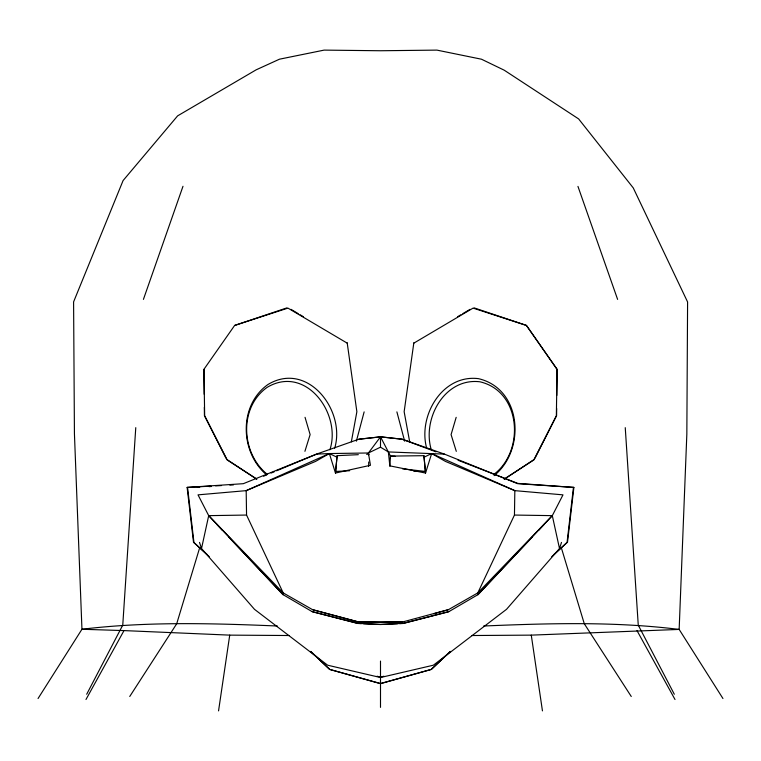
<?xml version="1.0" encoding="UTF-8"?>
<svg xmlns="http://www.w3.org/2000/svg" width="761" height="761" viewBox="0 0 761 761"><rect width="100%" height="100%" fill="white"/><g stroke="black" fill="none" stroke-linecap="round" stroke-linejoin="round"><path stroke-width="1.14" d="M380.5 707.378L380.5 661.081M444.405 454.108L388.367 451.939L380.5 447.183L380.51 436.843L402.179 439.211L444.405 454.108L517.689 483.682L573.889 487.411L567.506 542.193L551.773 556.672M388.367 451.939L389.841 465.856L425.542 473.047L423.915 455.677L390.488 456.105L380.51 436.843L358.85 439.211L316.605 454.089L243.32 483.682L187.12 487.411L193.503 542.193L209.237 556.672M556.672 408.505L556.595 415.63L534.983 458.265M556.814 395.444L557.1 369.323L526.441 325.404L474.208 307.91M433.618 613.756L448.277 609.761L477.813 592.886L514.455 515.054L514.836 490.645L431.658 453.556L423.906 457.266M368.59 466.426L368.714 461.975M436.024 451.844L409.713 442.027L404.148 411.711L413.851 342.735M390.364 458.426L390.488 456.105L395.102 456.267M389.87 466.227L390.488 456.105M135.772 427.653L122.759 625.114L86.687 694.251M409.713 442.027L402.179 439.211L380.51 436.843L368.41 452.985L370.445 465.285L335.477 473.047L337.113 455.677L358.326 454.678M337.113 455.677L335.477 473.047L329.361 453.556L316.614 454.108L276.557 470.793M554.046 554.36L567.078 542.336L573.442 487.44M218.55 710.888L229.727 635.131L289.085 635.521M329.903 449.789C341.784 413.86 305.827 364.31 267.178 387.33C238.64 407.563 241.009 453.033 267.14 474.236M334.678 448.219C346.027 410.655 307.644 360.552 267.967 384.495C238.545 405.318 239.934 452.177 266.474 474.74M351.335 441.856L356.871 411.711L347.178 342.735M561.504 542.403L559.497 548.529L506.522 609.323L433.351 665.209L380.5 677.528L327.658 665.209L254.488 609.323L201.513 548.529L208.704 515.644L198.022 494.859L246.184 490.645L315.606 461.385L329.361 453.556L368.41 452.985L380.5 447.183M356.367 441.18L364.139 411.882M456.172 417.342L451.083 434.607L456.296 451.359M199.686 547.72L176.695 623.782L129.741 696.486M304.914 451.33L310.127 434.579L305.037 417.313M143.42 299.387L182.992 186.283M399.753 623.63L403.149 623.468L448.743 611.72L477.898 594.674L552.305 515.644L562.988 494.859L514.836 490.645L445.413 461.385L431.658 453.556L425.542 473.047L423.915 455.677M85.983 699.502L124.005 630.593L229.727 635.131M38.05 698.522L81.95 629.261L74.435 433.846L73.589 301.889L123.092 180.557L177.636 115.853L256.162 69.822L279.487 59.187L324.129 50.112L380.51 50.749L436.909 50.112L481.485 59.215L504.182 70.174L578.626 118.916L633.266 187.929L687.592 301.965L686.841 434.112L679.154 629.423L722.95 698.522M204.195 394.255L203.929 369.323L234.635 325.442L286.83 307.91M477.918 594.75L532.139 537.199M538.607 530.322L544.277 524.31M494.098 475.625C525.937 450.132 522.036 388.757 478.422 378.645C442.141 374.174 417.789 416.124 426.693 448.277M494.06 474.265C525.033 450.655 521.076 391.268 479.877 381.784C444.557 377.523 421.927 418.95 431.306 449.818M477.813 592.886L552.305 515.644L559.497 548.529M450.284 651.426L431.363 669.385L380.5 683.663L329.656 669.423L310.726 651.473M450.284 651.473L431.344 669.423L380.5 683.54L329.637 669.385L310.716 651.426M534.45 459.302L504.163 479.202L533.765 459.967L556.358 415.772L557.062 369.37L526.393 325.442L473.085 308.11L413.832 343.144M457.77 316.643L460.833 314.816M462.878 313.608L470.032 309.356M263.572 476.215L266.816 474.854M271.154 473.047L274.398 471.696M234.635 325.442L287.943 308.11L347.197 343.144M448.267 609.685L402.655 621.956L380.5 622.403L358.345 621.956L312.742 609.685M383.925 676.225L380.5 677.119L377.075 676.225M448.733 611.635L403.14 623.373L380.5 624.429L357.86 623.373L312.257 611.72L283.111 594.674L208.704 515.644L246.554 515.054L283.187 592.886L312.733 609.761L358.345 621.87L402.655 621.87M358.85 439.221L380.51 436.843M197.299 487.401L199.639 487.249M208.999 486.631L211.339 486.479M187.12 487.411L210.864 486.136M215.61 485.879L221.546 485.556M229.851 485.109L233.408 484.919M335.477 471.459L349.622 470.736M366.583 454.298L368.942 454.184M397.48 623.735L380.5 624.524L363.52 623.735M471.915 635.521L531.273 635.131L679.154 629.423C614.346 621.337 548.757 623.297 483.644 626.008M413.974 471.373L425.542 471.459L402.483 468.814M514.455 515.054L552.305 515.644M124.005 630.593L81.95 629.261C146.749 621.423 212.281 623.278 277.356 626.008M361.256 623.63L357.86 623.468L312.267 611.635M573.889 487.411L517.794 483.397L458.065 460.253M193.503 542.193L206.963 554.36M337.113 457.266L329.361 453.556L246.184 490.645L246.554 515.054M291.006 309.356L298.15 313.608M300.195 314.816L303.259 316.643M226.559 459.302L256.857 479.202L227.244 459.967L204.661 415.772L203.958 369.37M208.704 515.644L283.187 592.886M216.733 524.31L222.402 530.322M228.871 537.199L283.092 594.75M631.259 696.486L584.286 623.735L561.323 547.72M636.995 630.593L675.017 699.502M674.313 694.251L638.26 625.152L625.247 427.663M226.036 458.265L204.424 415.63L204.329 407.316M577.951 186.397L617.609 299.396M199.506 542.403L201.513 548.529M396.89 411.882L404.652 441.18M368.41 452.985L368.762 454.84M531.273 635.131L542.45 710.888M187.567 487.44L193.931 542.336"/></g></svg>
